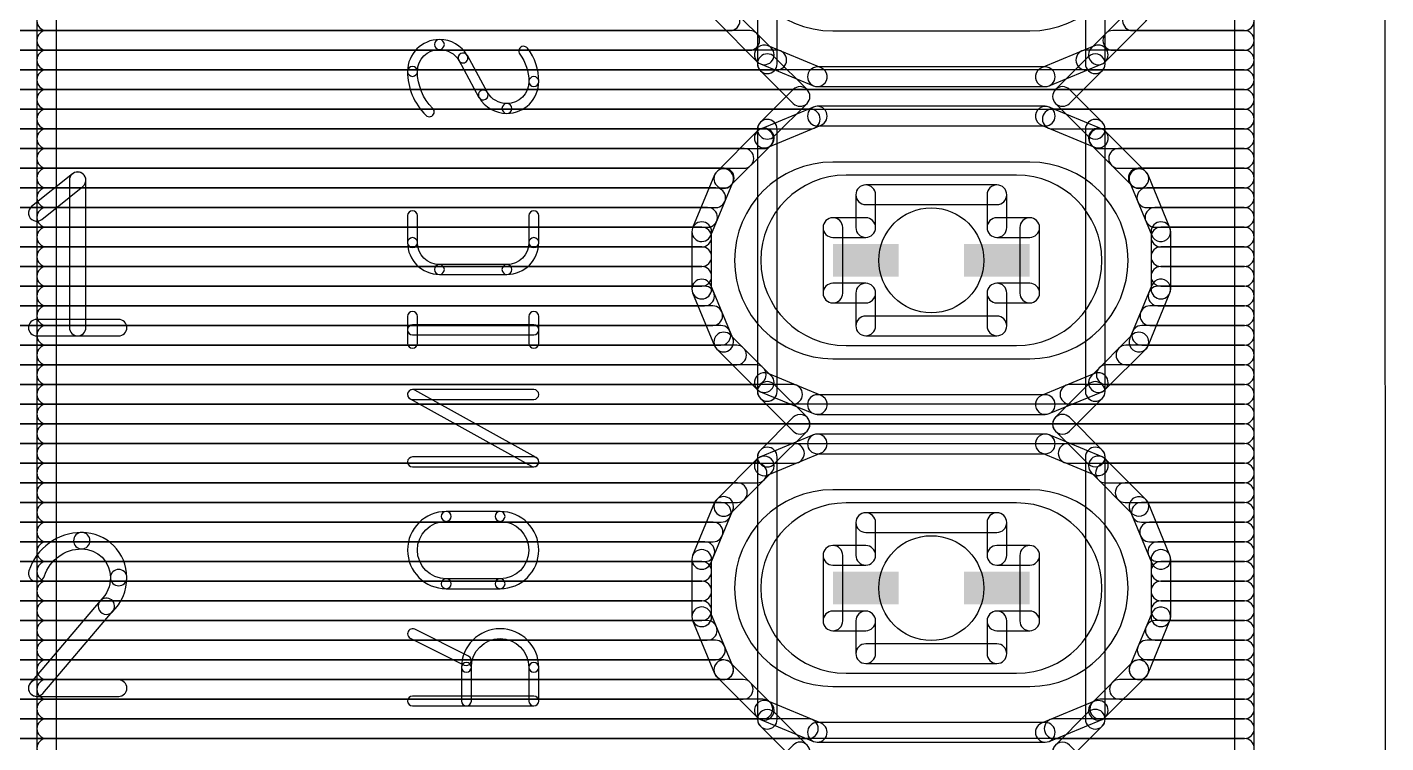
# Model space of a CAD drawing. Extents: x -14.3 to 31.1, y -8.3 to 72.5.
# Drawn here: x 20.5 to 31.02, y 15.43 to 20.98 of the extents above; entities that cross this region are included whole.
import ezdxf

# ---------------------------------------------------------------- set-up
doc = ezdxf.new("R2010")
doc.units = 0
for name, color, linetype in [('1', 22, 'CONTINUOUS'), ('16', 175, 'CONTINUOUS'), ('17', 82, 'CONTINUOUS'), ('20', 30, 'CONTINUOUS'), ('21', 7, 'CONTINUOUS'), ('22', 7, 'CONTINUOUS'), ('25', 7, 'CONTINUOUS'), ('29', 7, 'CONTINUOUS'), ('30', 7, 'CONTINUOUS'), ('44', 7, 'CONTINUOUS'), ('51', 7, 'CONTINUOUS')]:
    doc.layers.add(name, color=color, linetype=linetype)

# ---------------------------------------------------------------- blocks, each defined once
blk = doc.blocks.new('RECT')
blk.add_solid([(-0.5, -0.5), (0.5, -0.5), (-0.5, 0.5), (0.5, 0.5)])
blk = doc.blocks.new('LONGP100')
blk.add_lwpolyline([(-0.5, -0.5), (0.5, -0.5, 1), (0.5, 0.5), (-0.5, 0.5, 1)], format="xyb", close=True)

msp = doc.modelspace()

# ---------------------------------------------------------------- linework, layer by layer
at = {"layer": '1'}
for points in [[(29.8447, 48.322), (29.8528, 4.2239, 1), (30.0052, 4.2239), (29.9971, 48.322, 1)], [(25.8403, 21.027), (26.1546, 20.7127, 1), (26.2624, 20.8204), (25.948, 21.1348, 1)], [(28.8494, 20.7127), (29.1637, 21.027, 1), (29.056, 21.1348), (28.7416, 20.8204, 1)], [(13.8201, 20.955), (25.9439, 20.955, 1), (25.9439, 21.1074), (13.8201, 21.1074, 1)], [(29.0601, 20.955), (29.9259, 20.955, 1), (29.9259, 21.1074), (29.0601, 21.1074, 1)], [(13.6677, 20.8026), (26.0963, 20.8026, 1), (26.0963, 20.955), (13.6677, 20.955, 1)], [(28.9077, 20.8026), (29.9259, 20.8026, 1), (29.9259, 20.955), (28.9077, 20.955, 1)], [(26.1794, 20.6961), (26.5901, 20.526, 1), (26.6485, 20.6668), (26.2377, 20.8369, 1)], [(28.4139, 20.526), (28.8246, 20.6961, 1), (28.7663, 20.8369), (28.3555, 20.6668, 1)], [(13.4586, 20.6502), (26.3054, 20.6502, 1), (26.3054, 20.8026), (13.4586, 20.8026, 1)], [(28.6986, 20.6502), (29.926, 20.6502, 1), (29.926, 20.8026), (28.6986, 20.8026, 1)], [(1.0884, 20.4978), (29.926, 20.4978, 1), (29.926, 20.6502), (1.0884, 20.6502, 1)], [(26.6193, 20.5202), (28.3847, 20.5202, 1), (28.3847, 20.6726), (26.6193, 20.6726, 1)], [(16.1449, 20.3454), (29.926, 20.3454, 1), (29.926, 20.4978), (16.1449, 20.4978, 1)], [(16.2768, 20.193), (26.5652, 20.193, 1), (26.5652, 20.3454), (16.2768, 20.3454, 1)], [(26.5901, 20.362), (26.1794, 20.1919, 1), (26.2377, 20.0511), (26.6485, 20.2212, 1)], [(28.3847, 20.3678), (26.6193, 20.3678, 1), (26.6193, 20.2154), (28.3847, 20.2154, 1)], [(28.8246, 20.1919), (28.4139, 20.362, 1), (28.3555, 20.2212), (28.7663, 20.0511, 1)], [(28.4388, 20.193), (29.9261, 20.193, 1), (29.9261, 20.3454), (28.4388, 20.3454, 1)], [(16.2768, 20.0406), (26.2039, 20.0406, 1), (26.2039, 20.193), (16.2768, 20.193, 1)], [(26.1546, 20.1753), (25.8403, 19.861, 1), (25.948, 19.7532), (26.2624, 20.0676, 1)], [(29.1637, 19.861), (28.8494, 20.1753, 1), (28.7416, 20.0676), (29.056, 19.7532, 1)], [(28.8001, 20.0406), (29.9261, 20.0406, 1), (29.9261, 20.193), (28.8001, 20.193, 1)], [(16.2768, 19.8882), (26.0515, 19.8882, 1), (26.0515, 20.0406), (16.2768, 20.0406, 1)], [(28.9525, 19.8882), (29.9261, 19.8882, 1), (29.9261, 20.0406), (28.9525, 20.0406, 1)], [(16.2768, 19.7358), (25.8991, 19.7358, 1), (25.8991, 19.8882), (16.2768, 19.8882, 1)], [(29.1049, 19.7358), (29.9261, 19.7358, 1), (29.9261, 19.8882), (29.1049, 19.8882, 1)], [(25.8237, 19.8362), (25.6536, 19.4255, 1), (25.7944, 19.3671), (25.9645, 19.7779, 1)], [(29.3504, 19.4255), (29.1803, 19.8362, 1), (29.0395, 19.7779), (29.2096, 19.3671, 1)], [(16.2768, 19.5834), (25.8331, 19.5834, 1), (25.8331, 19.7358), (16.2768, 19.7358, 1)], [(29.1709, 19.5834), (29.9262, 19.5834, 1), (29.9262, 19.7358), (29.1709, 19.7358, 1)], [(16.2768, 19.431), (25.7699, 19.431, 1), (25.7699, 19.5834), (16.2768, 19.5834, 1)], [(29.2341, 19.431), (29.9262, 19.431, 1), (29.9262, 19.5834), (29.2341, 19.5834, 1)], [(25.6478, 19.3963), (25.6478, 18.9517, 1), (25.8002, 18.9517), (25.8002, 19.3963, 1)], [(29.3562, 18.9517), (29.3562, 19.3963, 1), (29.2038, 19.3963), (29.2038, 18.9517, 1)], [(16.2768, 19.2786), (25.724, 19.2786, 1), (25.724, 19.431), (16.2768, 19.431, 1)], [(29.28, 19.2786), (29.9262, 19.2786, 1), (29.9262, 19.431), (29.28, 19.431, 1)], [(16.2768, 19.1262), (25.724, 19.1262, 1), (25.724, 19.2786), (16.2768, 19.2786, 1)], [(29.28, 19.1262), (29.9262, 19.1262, 1), (29.9262, 19.2786), (29.28, 19.2786, 1)], [(16.2768, 18.9738), (25.724, 18.9738, 1), (25.724, 19.1262), (16.2768, 19.1262, 1)], [(29.28, 18.9738), (29.9263, 18.9738, 1), (29.9263, 19.1262), (29.28, 19.1262, 1)], [(16.2768, 18.8214), (25.7464, 18.8214, 1), (25.7464, 18.9738), (16.2768, 18.9738, 1)], [(25.6536, 18.9225), (25.8237, 18.5118, 1), (25.9645, 18.5701), (25.7944, 18.9809, 1)], [(29.1803, 18.5118), (29.3504, 18.9225, 1), (29.2096, 18.9809), (29.0395, 18.5701, 1)], [(29.2576, 18.8214), (29.9263, 18.8214, 1), (29.9263, 18.9738), (29.2576, 18.9738, 1)], [(16.2768, 18.669), (25.8095, 18.669, 1), (25.8095, 18.8214), (16.2768, 18.8214, 1)], [(29.1945, 18.669), (29.9263, 18.669, 1), (29.9263, 18.8214), (29.1945, 18.8214, 1)], [(16.2768, 18.5166), (25.8727, 18.5166, 1), (25.8727, 18.669), (16.2768, 18.669, 1)], [(29.1313, 18.5166), (29.9264, 18.5166, 1), (29.9264, 18.669), (29.1313, 18.669, 1)], [(25.8403, 18.487), (26.1546, 18.1727, 1), (26.2624, 18.2804), (25.948, 18.5948, 1)], [(28.8494, 18.1727), (29.1637, 18.487, 1), (29.056, 18.5948), (28.7416, 18.2804, 1)], [(16.2768, 18.3642), (25.9947, 18.3642, 1), (25.9947, 18.5166), (16.2768, 18.5166, 1)], [(29.0093, 18.3642), (29.9264, 18.3642, 1), (29.9264, 18.5166), (29.0093, 18.5166, 1)], [(16.2768, 18.2118), (26.1471, 18.2118, 1), (26.1471, 18.3642), (16.2768, 18.3642, 1)], [(28.8569, 18.2118), (29.9264, 18.2118, 1), (29.9264, 18.3642), (28.8569, 18.3642, 1)], [(16.2541, 18.0594), (26.4281, 18.0594, 1), (26.4281, 18.2118), (16.2541, 18.2118, 1)], [(26.1794, 18.1561), (26.5901, 17.986, 1), (26.6485, 18.1268), (26.2377, 18.2969, 1)], [(28.4139, 17.986), (28.8246, 18.1561, 1), (28.7663, 18.2969), (28.3555, 18.1268, 1)], [(28.5759, 18.0594), (29.9264, 18.0594, 1), (29.9264, 18.2118), (28.5759, 18.2118, 1)], [(26.6193, 17.9802), (28.3847, 17.9802, 1), (28.3847, 18.1326), (26.6193, 18.1326, 1)], [(16.1017, 17.907), (29.9265, 17.907, 1), (29.9265, 18.0594), (16.1017, 18.0594, 1)], [(16.1957, 17.7546), (29.9265, 17.7546, 1), (29.9265, 17.907), (16.1957, 17.907, 1)], [(26.5901, 17.822), (26.1794, 17.6519, 1), (26.2377, 17.5111), (26.6485, 17.6812, 1)], [(28.3847, 17.8278), (26.6193, 17.8278, 1), (26.6193, 17.6754), (28.3847, 17.6754, 1)], [(28.8246, 17.6519), (28.4139, 17.822, 1), (28.3555, 17.6812), (28.7663, 17.5111, 1)], [(16.2768, 17.6022), (26.4426, 17.6022, 1), (26.4426, 17.7546), (16.2768, 17.7546, 1)], [(28.5614, 17.6022), (29.9265, 17.6022, 1), (29.9265, 17.7546), (28.5614, 17.7546, 1)], [(16.2768, 17.4498), (26.1531, 17.4498, 1), (26.1531, 17.6022), (16.2768, 17.6022, 1)], [(26.1546, 17.6353), (25.8403, 17.321, 1), (25.948, 17.2132), (26.2624, 17.5276, 1)], [(29.1637, 17.321), (28.8494, 17.6353, 1), (28.7416, 17.5276), (29.056, 17.2132, 1)], [(28.8509, 17.4498), (29.9266, 17.4498, 1), (29.9266, 17.6022), (28.8509, 17.6022, 1)], [(16.2768, 17.2974), (26.0007, 17.2974, 1), (26.0007, 17.4498), (16.2768, 17.4498, 1)], [(29.0033, 17.2974), (29.9266, 17.2974, 1), (29.9266, 17.4498), (29.0033, 17.4498, 1)], [(16.2768, 17.145), (25.8751, 17.145, 1), (25.8751, 17.2974), (16.2768, 17.2974, 1)], [(25.8237, 17.2962), (25.6536, 16.8855, 1), (25.7944, 16.8271), (25.9645, 17.2379, 1)], [(29.3504, 16.8855), (29.1803, 17.2962, 1), (29.0395, 17.2379), (29.2096, 16.8271, 1)], [(29.1289, 17.145), (29.9266, 17.145, 1), (29.9266, 17.2974), (29.1289, 17.2974, 1)], [(16.2768, 16.9926), (25.812, 16.9926, 1), (25.812, 17.145), (16.2768, 17.145, 1)], [(29.192, 16.9926), (29.9266, 16.9926, 1), (29.9266, 17.145), (29.192, 17.145, 1)], [(16.2768, 16.8402), (25.7489, 16.8402, 1), (25.7489, 16.9926), (16.2768, 16.9926, 1)], [(29.2551, 16.8402), (29.9267, 16.8402, 1), (29.9267, 16.9926), (29.2551, 16.9926, 1)], [(16.2768, 16.6878), (25.724, 16.6878, 1), (25.724, 16.8402), (16.2768, 16.8402, 1)], [(25.6478, 16.8563), (25.6478, 16.4117, 1), (25.8002, 16.4117), (25.8002, 16.8563, 1)], [(29.3562, 16.4117), (29.3562, 16.8563, 1), (29.2038, 16.8563), (29.2038, 16.4117, 1)], [(29.28, 16.6878), (29.9267, 16.6878, 1), (29.9267, 16.8402), (29.28, 16.8402, 1)], [(16.2768, 16.5354), (25.724, 16.5354, 1), (25.724, 16.6878), (16.2768, 16.6878, 1)], [(29.28, 16.5354), (29.9267, 16.5354, 1), (29.9267, 16.6878), (29.28, 16.6878, 1)], [(16.2768, 16.383), (25.724, 16.383, 1), (25.724, 16.5354), (16.2768, 16.5354, 1)], [(29.28, 16.383), (29.9268, 16.383, 1), (29.9268, 16.5354), (29.28, 16.5354, 1)], [(25.6536, 16.3825), (25.8237, 15.9718, 1), (25.9645, 16.0301), (25.7944, 16.4409, 1)], [(29.1803, 15.9718), (29.3504, 16.3825, 1), (29.2096, 16.4409), (29.0395, 16.0301, 1)], [(16.2768, 16.2306), (25.7674, 16.2306, 1), (25.7674, 16.383), (16.2768, 16.383, 1)], [(29.2365, 16.2306), (29.9268, 16.2306, 1), (29.9268, 16.383), (29.2365, 16.383, 1)], [(16.2768, 16.0782), (25.8306, 16.0782, 1), (25.8306, 16.2306), (16.2768, 16.2306, 1)], [(29.1734, 16.0782), (29.9268, 16.0782, 1), (29.9268, 16.2306), (29.1734, 16.2306, 1)], [(16.2768, 15.9258), (25.8937, 15.9258, 1), (25.8937, 16.0782), (16.2768, 16.0782, 1)], [(25.8403, 15.947), (26.1546, 15.6327, 1), (26.2624, 15.7404), (25.948, 16.0548, 1)], [(28.8494, 15.6327), (29.1637, 15.947, 1), (29.056, 16.0548), (28.7416, 15.7404, 1)], [(29.1103, 15.9258), (29.9268, 15.9258, 1), (29.9268, 16.0782), (29.1103, 16.0782, 1)], [(16.2768, 15.7734), (26.0455, 15.7734, 1), (26.0455, 15.9258), (16.2768, 15.9258, 1)], [(28.9585, 15.7734), (29.9269, 15.7734, 1), (29.9269, 15.9258), (28.9585, 15.9258, 1)], [(16.2768, 15.621), (26.1979, 15.621, 1), (26.1979, 15.7734), (16.2768, 15.7734, 1)], [(26.1794, 15.6161), (26.5901, 15.446, 1), (26.6485, 15.5868), (26.2377, 15.7569, 1)], [(28.4139, 15.446), (28.8246, 15.6161, 1), (28.7663, 15.7569), (28.3555, 15.5868, 1)], [(28.8061, 15.621), (29.9269, 15.621, 1), (29.9269, 15.7734), (28.8061, 15.7734, 1)], [(16.2033, 15.4686), (26.5507, 15.4686, 1), (26.5507, 15.621), (16.2033, 15.621, 1)], [(26.6193, 15.4402), (28.3847, 15.4402, 1), (28.3847, 15.5926), (26.6193, 15.5926, 1)], [(28.4533, 15.4686), (29.9269, 15.4686, 1), (29.9269, 15.621), (28.4533, 15.621, 1)], [(16.0941, 15.3162), (29.927, 15.3162, 1), (29.927, 15.4686), (16.0941, 15.4686, 1)]]:
    msp.add_lwpolyline(points, format="xyb", close=True, dxfattribs=at)
at = {"layer": '16'}
for points in [[(29.8447, 48.322), (29.8528, 4.2239, 1), (30.0052, 4.2239), (29.9971, 48.322, 1)], [(20.7274, 9.7046), (20.7274, 43.7614, 1), (20.575, 43.7614), (20.575, 9.7046, 1)], [(25.8403, 21.027), (26.1546, 20.7127, 1), (26.2624, 20.8204), (25.948, 21.1348, 1)], [(28.8494, 20.7127), (29.1637, 21.027, 1), (29.056, 21.1348), (28.7416, 20.8204, 1)], [(20.6512, 20.955), (25.9439, 20.955, 1), (25.9439, 21.1074), (20.6512, 21.1074, 1)], [(29.0601, 20.955), (29.9259, 20.955, 1), (29.9259, 21.1074), (29.0601, 21.1074, 1)], [(20.6512, 20.8026), (26.0963, 20.8026, 1), (26.0963, 20.955), (20.6512, 20.955, 1)], [(28.9077, 20.8026), (29.9259, 20.8026, 1), (29.9259, 20.955), (28.9077, 20.955, 1)], [(26.1794, 20.6961), (26.5901, 20.526, 1), (26.6485, 20.6668), (26.2377, 20.8369, 1)], [(28.4139, 20.526), (28.8246, 20.6961, 1), (28.7663, 20.8369), (28.3555, 20.6668, 1)], [(20.6512, 20.6502), (26.3054, 20.6502, 1), (26.3054, 20.8026), (20.6512, 20.8026, 1)], [(28.6986, 20.6502), (29.926, 20.6502, 1), (29.926, 20.8026), (28.6986, 20.8026, 1)], [(20.6512, 20.4978), (29.926, 20.4978, 1), (29.926, 20.6502), (20.6512, 20.6502, 1)], [(26.6193, 20.5202), (28.3847, 20.5202, 1), (28.3847, 20.6726), (26.6193, 20.6726, 1)], [(20.6512, 20.3454), (29.926, 20.3454, 1), (29.926, 20.4978), (20.6512, 20.4978, 1)], [(20.6512, 20.193), (26.5652, 20.193, 1), (26.5652, 20.3454), (20.6512, 20.3454, 1)], [(26.5901, 20.362), (26.1794, 20.1919, 1), (26.2377, 20.0511), (26.6485, 20.2212, 1)], [(28.3847, 20.3678), (26.6193, 20.3678, 1), (26.6193, 20.2154), (28.3847, 20.2154, 1)], [(28.8246, 20.1919), (28.4139, 20.362, 1), (28.3555, 20.2212), (28.7663, 20.0511, 1)], [(28.4388, 20.193), (29.9261, 20.193, 1), (29.9261, 20.3454), (28.4388, 20.3454, 1)], [(20.6512, 20.0406), (26.2039, 20.0406, 1), (26.2039, 20.193), (20.6512, 20.193, 1)], [(26.1546, 20.1753), (25.8403, 19.861, 1), (25.948, 19.7532), (26.2624, 20.0676, 1)], [(29.1637, 19.861), (28.8494, 20.1753, 1), (28.7416, 20.0676), (29.056, 19.7532, 1)], [(28.8001, 20.0406), (29.9261, 20.0406, 1), (29.9261, 20.193), (28.8001, 20.193, 1)], [(20.6512, 19.8882), (26.0515, 19.8882, 1), (26.0515, 20.0406), (20.6512, 20.0406, 1)], [(28.9525, 19.8882), (29.9261, 19.8882, 1), (29.9261, 20.0406), (28.9525, 20.0406, 1)], [(20.6512, 19.7358), (25.8991, 19.7358, 1), (25.8991, 19.8882), (20.6512, 19.8882, 1)], [(29.1049, 19.7358), (29.9261, 19.7358, 1), (29.9261, 19.8882), (29.1049, 19.8882, 1)], [(25.8237, 19.8362), (25.6536, 19.4255, 1), (25.7944, 19.3671), (25.9645, 19.7779, 1)], [(29.3504, 19.4255), (29.1803, 19.8362, 1), (29.0395, 19.7779), (29.2096, 19.3671, 1)], [(20.6512, 19.5834), (25.8331, 19.5834, 1), (25.8331, 19.7358), (20.6512, 19.7358, 1)], [(29.1709, 19.5834), (29.9262, 19.5834, 1), (29.9262, 19.7358), (29.1709, 19.7358, 1)], [(20.6512, 19.431), (25.7699, 19.431, 1), (25.7699, 19.5834), (20.6512, 19.5834, 1)], [(29.2341, 19.431), (29.9262, 19.431, 1), (29.9262, 19.5834), (29.2341, 19.5834, 1)], [(25.6478, 19.3963), (25.6478, 18.9517, 1), (25.8002, 18.9517), (25.8002, 19.3963, 1)], [(29.3562, 18.9517), (29.3562, 19.3963, 1), (29.2038, 19.3963), (29.2038, 18.9517, 1)], [(20.6512, 19.2786), (25.724, 19.2786, 1), (25.724, 19.431), (20.6512, 19.431, 1)], [(29.28, 19.2786), (29.9262, 19.2786, 1), (29.9262, 19.431), (29.28, 19.431, 1)], [(20.6512, 19.1262), (25.724, 19.1262, 1), (25.724, 19.2786), (20.6512, 19.2786, 1)], [(29.28, 19.1262), (29.9262, 19.1262, 1), (29.9262, 19.2786), (29.28, 19.2786, 1)], [(20.6512, 18.9738), (25.724, 18.9738, 1), (25.724, 19.1262), (20.6512, 19.1262, 1)], [(29.28, 18.9738), (29.9263, 18.9738, 1), (29.9263, 19.1262), (29.28, 19.1262, 1)], [(20.6512, 18.8214), (25.7464, 18.8214, 1), (25.7464, 18.9738), (20.6512, 18.9738, 1)], [(25.6536, 18.9225), (25.8237, 18.5118, 1), (25.9645, 18.5701), (25.7944, 18.9809, 1)], [(29.1803, 18.5118), (29.3504, 18.9225, 1), (29.2096, 18.9809), (29.0395, 18.5701, 1)], [(29.2576, 18.8214), (29.9263, 18.8214, 1), (29.9263, 18.9738), (29.2576, 18.9738, 1)], [(20.6512, 18.669), (25.8095, 18.669, 1), (25.8095, 18.8214), (20.6512, 18.8214, 1)], [(29.1945, 18.669), (29.9263, 18.669, 1), (29.9263, 18.8214), (29.1945, 18.8214, 1)], [(20.6512, 18.5166), (25.8727, 18.5166, 1), (25.8727, 18.669), (20.6512, 18.669, 1)], [(29.1313, 18.5166), (29.9264, 18.5166, 1), (29.9264, 18.669), (29.1313, 18.669, 1)], [(25.8403, 18.487), (26.1546, 18.1727, 1), (26.2624, 18.2804), (25.948, 18.5948, 1)], [(28.8494, 18.1727), (29.1637, 18.487, 1), (29.056, 18.5948), (28.7416, 18.2804, 1)], [(20.6512, 18.3642), (25.9947, 18.3642, 1), (25.9947, 18.5166), (20.6512, 18.5166, 1)], [(29.0093, 18.3642), (29.9264, 18.3642, 1), (29.9264, 18.5166), (29.0093, 18.5166, 1)], [(20.6512, 18.2118), (26.1471, 18.2118, 1), (26.1471, 18.3642), (20.6512, 18.3642, 1)], [(28.8569, 18.2118), (29.9264, 18.2118, 1), (29.9264, 18.3642), (28.8569, 18.3642, 1)], [(20.6512, 18.0594), (26.4281, 18.0594, 1), (26.4281, 18.2118), (20.6512, 18.2118, 1)], [(26.1794, 18.1561), (26.5901, 17.986, 1), (26.6485, 18.1268), (26.2377, 18.2969, 1)], [(28.4139, 17.986), (28.8246, 18.1561, 1), (28.7663, 18.2969), (28.3555, 18.1268, 1)], [(28.5759, 18.0594), (29.9264, 18.0594, 1), (29.9264, 18.2118), (28.5759, 18.2118, 1)], [(26.6193, 17.9802), (28.3847, 17.9802, 1), (28.3847, 18.1326), (26.6193, 18.1326, 1)], [(20.6512, 17.907), (29.9265, 17.907, 1), (29.9265, 18.0594), (20.6512, 18.0594, 1)], [(20.6512, 17.7546), (29.9265, 17.7546, 1), (29.9265, 17.907), (20.6512, 17.907, 1)], [(26.5901, 17.822), (26.1794, 17.6519, 1), (26.2377, 17.5111), (26.6485, 17.6812, 1)], [(28.3847, 17.8278), (26.6193, 17.8278, 1), (26.6193, 17.6754), (28.3847, 17.6754, 1)], [(28.8246, 17.6519), (28.4139, 17.822, 1), (28.3555, 17.6812), (28.7663, 17.5111, 1)], [(20.6512, 17.6022), (26.4426, 17.6022, 1), (26.4426, 17.7546), (20.6512, 17.7546, 1)], [(28.5614, 17.6022), (29.9265, 17.6022, 1), (29.9265, 17.7546), (28.5614, 17.7546, 1)], [(20.6512, 17.4498), (26.1531, 17.4498, 1), (26.1531, 17.6022), (20.6512, 17.6022, 1)], [(26.1546, 17.6353), (25.8403, 17.321, 1), (25.948, 17.2132), (26.2624, 17.5276, 1)], [(29.1637, 17.321), (28.8494, 17.6353, 1), (28.7416, 17.5276), (29.056, 17.2132, 1)], [(28.8509, 17.4498), (29.9266, 17.4498, 1), (29.9266, 17.6022), (28.8509, 17.6022, 1)], [(20.6512, 17.2974), (26.0007, 17.2974, 1), (26.0007, 17.4498), (20.6512, 17.4498, 1)], [(29.0033, 17.2974), (29.9266, 17.2974, 1), (29.9266, 17.4498), (29.0033, 17.4498, 1)], [(20.6512, 17.145), (25.8751, 17.145, 1), (25.8751, 17.2974), (20.6512, 17.2974, 1)], [(25.8237, 17.2962), (25.6536, 16.8855, 1), (25.7944, 16.8271), (25.9645, 17.2379, 1)], [(29.3504, 16.8855), (29.1803, 17.2962, 1), (29.0395, 17.2379), (29.2096, 16.8271, 1)], [(29.1289, 17.145), (29.9266, 17.145, 1), (29.9266, 17.2974), (29.1289, 17.2974, 1)], [(20.6512, 16.9926), (25.812, 16.9926, 1), (25.812, 17.145), (20.6512, 17.145, 1)], [(29.192, 16.9926), (29.9266, 16.9926, 1), (29.9266, 17.145), (29.192, 17.145, 1)], [(20.6512, 16.8402), (25.7489, 16.8402, 1), (25.7489, 16.9926), (20.6512, 16.9926, 1)], [(29.2551, 16.8402), (29.9267, 16.8402, 1), (29.9267, 16.9926), (29.2551, 16.9926, 1)], [(20.6512, 16.6878), (25.724, 16.6878, 1), (25.724, 16.8402), (20.6512, 16.8402, 1)], [(25.6478, 16.8563), (25.6478, 16.4117, 1), (25.8002, 16.4117), (25.8002, 16.8563, 1)], [(29.3562, 16.4117), (29.3562, 16.8563, 1), (29.2038, 16.8563), (29.2038, 16.4117, 1)], [(29.28, 16.6878), (29.9267, 16.6878, 1), (29.9267, 16.8402), (29.28, 16.8402, 1)], [(20.6512, 16.5354), (25.724, 16.5354, 1), (25.724, 16.6878), (20.6512, 16.6878, 1)], [(29.28, 16.5354), (29.9267, 16.5354, 1), (29.9267, 16.6878), (29.28, 16.6878, 1)], [(20.6512, 16.383), (25.724, 16.383, 1), (25.724, 16.5354), (20.6512, 16.5354, 1)], [(29.28, 16.383), (29.9268, 16.383, 1), (29.9268, 16.5354), (29.28, 16.5354, 1)], [(25.6536, 16.3825), (25.8237, 15.9718, 1), (25.9645, 16.0301), (25.7944, 16.4409, 1)], [(29.1803, 15.9718), (29.3504, 16.3825, 1), (29.2096, 16.4409), (29.0395, 16.0301, 1)], [(20.6512, 16.2306), (25.7674, 16.2306, 1), (25.7674, 16.383), (20.6512, 16.383, 1)], [(29.2365, 16.2306), (29.9268, 16.2306, 1), (29.9268, 16.383), (29.2365, 16.383, 1)], [(20.6512, 16.0782), (25.8306, 16.0782, 1), (25.8306, 16.2306), (20.6512, 16.2306, 1)], [(29.1734, 16.0782), (29.9268, 16.0782, 1), (29.9268, 16.2306), (29.1734, 16.2306, 1)], [(20.6512, 15.9258), (25.8937, 15.9258, 1), (25.8937, 16.0782), (20.6512, 16.0782, 1)], [(25.8403, 15.947), (26.1546, 15.6327, 1), (26.2624, 15.7404), (25.948, 16.0548, 1)], [(28.8494, 15.6327), (29.1637, 15.947, 1), (29.056, 16.0548), (28.7416, 15.7404, 1)], [(29.1103, 15.9258), (29.9268, 15.9258, 1), (29.9268, 16.0782), (29.1103, 16.0782, 1)], [(20.6512, 15.7734), (26.0455, 15.7734, 1), (26.0455, 15.9258), (20.6512, 15.9258, 1)], [(28.9585, 15.7734), (29.9269, 15.7734, 1), (29.9269, 15.9258), (28.9585, 15.9258, 1)], [(20.6512, 15.621), (26.1979, 15.621, 1), (26.1979, 15.7734), (20.6512, 15.7734, 1)], [(26.1794, 15.6161), (26.5901, 15.446, 1), (26.6485, 15.5868), (26.2377, 15.7569, 1)], [(28.4139, 15.446), (28.8246, 15.6161, 1), (28.7663, 15.7569), (28.3555, 15.5868, 1)], [(28.8061, 15.621), (29.9269, 15.621, 1), (29.9269, 15.7734), (28.8061, 15.7734, 1)], [(20.6512, 15.4686), (26.5507, 15.4686, 1), (26.5507, 15.621), (20.6512, 15.621, 1)], [(26.6193, 15.4402), (28.3847, 15.4402, 1), (28.3847, 15.5926), (26.6193, 15.5926, 1)], [(28.4533, 15.4686), (29.9269, 15.4686, 1), (29.9269, 15.621), (28.4533, 15.621, 1)], [(20.6512, 15.3162), (29.927, 15.3162, 1), (29.927, 15.4686), (20.6512, 15.4686, 1)]]:
    msp.add_lwpolyline(points, format="xyb", close=True, dxfattribs=at)
at = {"layer": '20'}
msp.add_line((31.022, 0.01), (31.012, 54.028), dxfattribs=at)
at = {"layer": '21'}
for points in [[(26.1558, 22.73), (26.1558, 20.698, 1), (26.3082, 20.698), (26.3082, 22.73, 1)], [(28.8482, 20.698), (28.8482, 22.73, 1), (28.6958, 22.73), (28.6958, 20.698, 1)], [(26.1781, 20.6441), (26.4321, 20.3901, 1), (26.5399, 20.4979), (26.2859, 20.7519, 1)], [(28.5719, 20.3901), (28.8259, 20.6441, 1), (28.7181, 20.7519), (28.4641, 20.4979, 1)], [(26.4321, 20.4979), (26.1781, 20.2439, 1), (26.2859, 20.1361), (26.5399, 20.3901, 1)], [(28.8259, 20.2439), (28.5719, 20.4979, 1), (28.4641, 20.3901), (28.7181, 20.1361, 1)], [(26.1558, 20.19), (26.1558, 18.158, 1), (26.3082, 18.158), (26.3082, 20.19, 1)], [(28.8482, 18.158), (28.8482, 20.19, 1), (28.6958, 20.19), (28.6958, 18.158, 1)], [(26.1781, 18.1041), (26.4321, 17.8501, 1), (26.5399, 17.9579), (26.2859, 18.2119, 1)], [(28.5719, 17.8501), (28.8259, 18.1041, 1), (28.7181, 18.2119), (28.4641, 17.9579, 1)], [(26.4321, 17.9579), (26.1781, 17.7039, 1), (26.2859, 17.5961), (26.5399, 17.8501, 1)], [(28.8259, 17.7039), (28.5719, 17.9579, 1), (28.4641, 17.8501), (28.7181, 17.5961, 1)], [(26.1558, 17.65), (26.1558, 15.618, 1), (26.3082, 15.618), (26.3082, 17.65, 1)], [(28.8482, 15.618), (28.8482, 17.65, 1), (28.6958, 17.65), (28.6958, 15.618, 1)], [(26.1781, 15.5641), (26.4321, 15.3101, 1), (26.5399, 15.4179), (26.2859, 15.6719, 1)], [(28.5719, 15.3101), (28.8259, 15.5641, 1), (28.7181, 15.6719), (28.4641, 15.4179, 1)], [(26.4321, 15.4179), (26.1781, 15.1639, 1), (26.2859, 15.0561), (26.5399, 15.3101, 1)], [(28.8259, 15.1639), (28.5719, 15.4179, 1), (28.4641, 15.3101), (28.7181, 15.0561, 1)]]:
    msp.add_lwpolyline(points, format="xyb", close=True, dxfattribs=at)
at = {"layer": '22'}
for points in [[(23.6929, 20.809, 1), (23.6929, 20.8852, 0.4142), (23.446, 20.6383, 1), (23.5222, 20.6383, -0.4142)], [(23.8429, 20.7234, 1), (23.9085, 20.7621, 0.2656), (23.6929, 20.8852, 1), (23.6929, 20.809, -0.2656)], [(23.8422, 20.7245), (23.9989, 20.4373, 1), (24.0658, 20.4738), (23.9091, 20.761, 1)], [(24.3858, 20.56, 1), (24.462, 20.56, 0.1623), (24.3761, 20.8178, 1), (24.3151, 20.7721, -0.1623)], [(23.5222, 20.6383, 1), (23.446, 20.6383, 0.2), (23.5878, 20.298, 1), (23.6415, 20.3521, -0.2)], [(24.2151, 20.3892, 1), (24.2151, 20.313, 0.4142), (24.462, 20.56, 1), (24.3858, 20.56, -0.4142)], [(24.0651, 20.4749, 1), (23.9995, 20.4362, 0.2656), (24.2151, 20.313, 1), (24.2151, 20.3892, -0.2656)], [(23.446, 19.521), (23.446, 19.3121, 1), (23.5222, 19.3121), (23.5222, 19.521, 1)], [(24.462, 19.3121), (24.462, 19.521, 1), (24.3858, 19.521), (24.3858, 19.3121, 1)], [(23.5222, 19.3121, 1), (23.446, 19.3121, 0.4142), (23.6929, 19.0652, 1), (23.6929, 19.1414, -0.4142)], [(24.2151, 19.1414, 1), (24.2151, 19.0652, 0.4142), (24.462, 19.3121, 1), (24.3858, 19.3121, -0.4142)], [(23.6929, 19.0652), (24.2151, 19.0652, 1), (24.2151, 19.1414), (23.6929, 19.1414, 1)], [(23.5222, 18.531), (23.5222, 18.7398, 1), (23.446, 18.7398), (23.446, 18.531, 1)], [(24.462, 18.531), (24.462, 18.7398, 1), (24.3858, 18.7398), (24.3858, 18.531, 1)], [(24.4239, 18.6735), (23.4841, 18.6735, 1), (23.4841, 18.5973), (24.4239, 18.5973, 1)], [(24.4424, 17.6456), (23.5026, 18.1677, 1), (23.4656, 18.1011), (24.4054, 17.579, 1)], [(23.4841, 18.0963), (24.4239, 18.0963, 1), (24.4239, 18.1725), (23.4841, 18.1725, 1)], [(23.4841, 17.5742), (24.4239, 17.5742, 1), (24.4239, 17.6504), (23.4841, 17.6504, 1)], [(23.7452, 17.1515, 1), (23.7452, 17.2277, 1), (23.7452, 16.6294, 1), (23.7452, 16.7056, -1)], [(24.1628, 17.2277), (23.7452, 17.2277, 1), (23.7452, 17.1515), (24.1628, 17.1515, 1)], [(24.1628, 16.7056, 1), (24.1628, 16.6294, 1), (24.1628, 17.2277, 1), (24.1628, 17.1515, -1)], [(23.7452, 16.6294), (24.1628, 16.6294, 1), (24.1628, 16.7056), (23.7452, 16.7056, 1)], [(23.4671, 16.2468), (23.8847, 16.038, 1), (23.9188, 16.1061), (23.5011, 16.3149, 1)], [(24.3858, 16.0198, 1), (24.462, 16.0198, 1), (23.8637, 16.0198, 1), (23.9399, 16.0198, -1)], [(23.8637, 16.0198), (23.8637, 15.7588, 1), (23.9399, 15.7588), (23.9399, 16.0198, 1)], [(24.462, 15.7588), (24.462, 16.0198, 1), (24.3858, 16.0198), (24.3858, 15.7588, 1)], [(23.4841, 15.7207), (24.4239, 15.7207, 1), (24.4239, 15.7969), (23.4841, 15.7969, 1)]]:
    msp.add_lwpolyline(points, format="xyb", close=True, dxfattribs=at)
at = {"layer": '25'}
for points in [[(20.6135, 19.4919), (20.931, 19.7459, 1), (20.8516, 19.8451), (20.5341, 19.5911, 1)], [(20.8278, 19.7955), (20.8278, 18.6525, 1), (20.9548, 18.6525), (20.9548, 19.7955, 1)], [(20.5738, 18.589), (21.2088, 18.589, 1), (21.2088, 18.716), (20.5738, 18.716, 1)], [(20.9231, 16.938, 1), (20.9231, 17.065, 0.3252), (20.5134, 16.7671, 1), (20.6342, 16.7279, -0.3252)], [(21.1453, 16.7157, 1), (21.2723, 16.7157, 0.4142), (20.9231, 17.065, 1), (20.9231, 16.938, -0.4142)], [(21.0698, 16.5395, 1), (21.1574, 16.4475, 0.2053), (21.2723, 16.7158, 1), (21.1453, 16.7157, -0.2053)], [(21.0652, 16.5346), (20.5254, 15.8996, 1), (20.6222, 15.8174), (21.1619, 16.4524, 1)], [(20.5738, 15.795), (21.2088, 15.795, 1), (21.2088, 15.922), (20.5738, 15.922, 1)]]:
    msp.add_lwpolyline(points, format="xyb", close=True, dxfattribs=at)
at = {"layer": '44'}
for centre in [(27.502, 19.174), (27.502, 16.634)]:
    msp.add_circle(centre, 0.4064, dxfattribs=at)
at = {"layer": '51'}
for points in [[(28.01, 19.7582), (26.994, 19.7582, 1), (26.994, 19.6058), (28.01, 19.6058, 1)], [(26.9178, 19.682), (26.9178, 19.428, 1), (27.0702, 19.428), (27.0702, 19.682, 1)], [(28.0862, 19.428), (28.0862, 19.682, 1), (27.9338, 19.682), (27.9338, 19.428, 1)], [(26.994, 19.5042), (26.74, 19.5042, 1), (26.74, 19.3518), (26.994, 19.3518, 1)], [(26.6638, 19.428), (26.6638, 18.92, 1), (26.8162, 18.92), (26.8162, 19.428, 1)], [(28.264, 19.5042), (28.01, 19.5042, 1), (28.01, 19.3518), (28.264, 19.3518, 1)], [(28.3402, 18.92), (28.3402, 19.428, 1), (28.1878, 19.428), (28.1878, 18.92, 1)], [(26.74, 18.8438), (26.994, 18.8438, 1), (26.994, 18.9962), (26.74, 18.9962, 1)], [(26.9178, 18.92), (26.9178, 18.666, 1), (27.0702, 18.666), (27.0702, 18.92, 1)], [(28.0862, 18.666), (28.0862, 18.92, 1), (27.9338, 18.92), (27.9338, 18.666, 1)], [(28.01, 18.8438), (28.264, 18.8438, 1), (28.264, 18.9962), (28.01, 18.9962, 1)], [(26.994, 18.5898), (28.01, 18.5898, 1), (28.01, 18.7422), (26.994, 18.7422, 1)], [(28.01, 17.2182), (26.994, 17.2182, 1), (26.994, 17.0658), (28.01, 17.0658, 1)], [(26.9178, 17.142), (26.9178, 16.888, 1), (27.0702, 16.888), (27.0702, 17.142, 1)], [(28.0862, 16.888), (28.0862, 17.142, 1), (27.9338, 17.142), (27.9338, 16.888, 1)], [(26.994, 16.9642), (26.74, 16.9642, 1), (26.74, 16.8118), (26.994, 16.8118, 1)], [(26.6638, 16.888), (26.6638, 16.38, 1), (26.8162, 16.38), (26.8162, 16.888, 1)], [(28.264, 16.9642), (28.01, 16.9642, 1), (28.01, 16.8118), (28.264, 16.8118, 1)], [(28.3402, 16.38), (28.3402, 16.888, 1), (28.1878, 16.888), (28.1878, 16.38, 1)], [(26.74, 16.3038), (26.994, 16.3038, 1), (26.994, 16.4562), (26.74, 16.4562, 1)], [(26.9178, 16.38), (26.9178, 16.126, 1), (27.0702, 16.126), (27.0702, 16.38, 1)], [(28.0862, 16.126), (28.0862, 16.38, 1), (27.9338, 16.38), (27.9338, 16.126, 1)], [(28.01, 16.3038), (28.264, 16.3038, 1), (28.264, 16.4562), (28.01, 16.4562, 1)], [(26.994, 16.0498), (28.01, 16.0498, 1), (28.01, 16.2022), (26.994, 16.2022, 1)]]:
    msp.add_lwpolyline(points, format="xyb", close=True, dxfattribs=at)

# ---------------------------------------------------------------- block references
at = {"layer": '17', "xscale": 1.3208, "yscale": 1.3208}
for p in [(27.502, 19.174), (27.502, 19.174), (27.502, 16.634), (27.502, 16.634)]:
    msp.add_blockref('LONGP100', p, dxfattribs=at)
at = {"layer": '29', "xscale": 1.524, "yscale": 1.524}
for p in [(27.502, 21.714), (27.502, 19.174), (27.502, 16.634)]:
    msp.add_blockref('LONGP100', p, dxfattribs=at)
at = {"layer": '30', "xscale": 1.524, "yscale": 1.524}
for p in [(27.502, 21.714), (27.502, 19.174), (27.502, 16.634)]:
    msp.add_blockref('LONGP100', p, dxfattribs=at)
at = {"layer": '51', "xscale": 0.254, "yscale": 0.508, "rotation": 270}
for p in [(26.994, 19.174), (28.01, 19.174), (26.994, 16.634), (28.01, 16.634)]:
    msp.add_blockref('RECT', p, dxfattribs=at)

doc.saveas('drawing.dxf')
